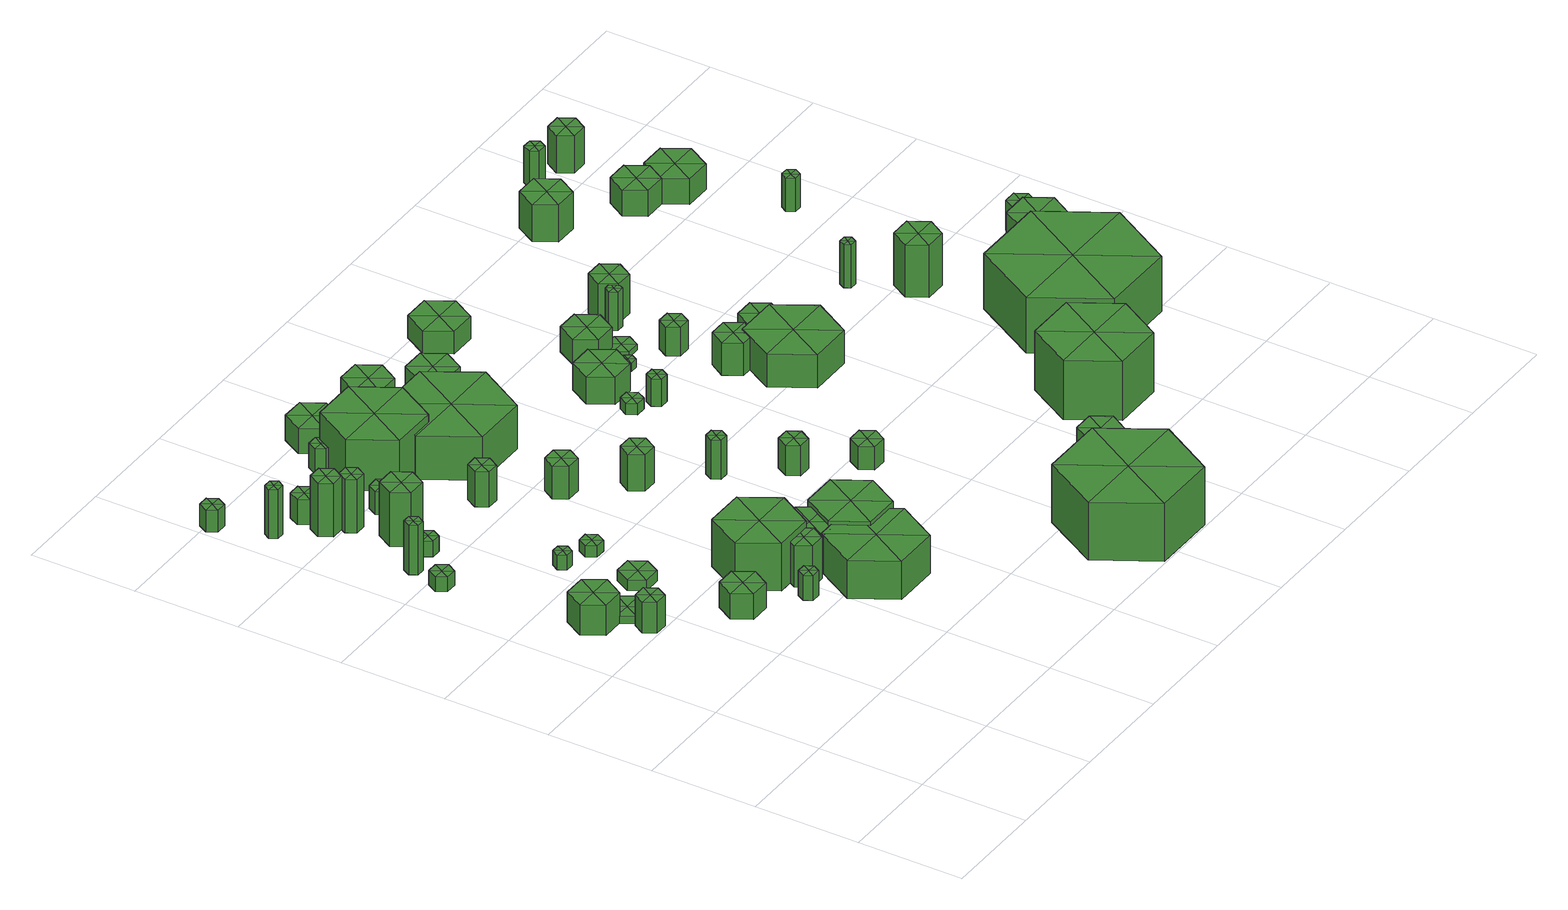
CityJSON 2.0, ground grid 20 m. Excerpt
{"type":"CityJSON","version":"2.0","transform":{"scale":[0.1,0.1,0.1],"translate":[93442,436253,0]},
"CityObjects":{
"tree1":{"type":"SolitaryVegetationObject","attributes":{"Point Count":105,"Average Intensity":0,"Average Number of Returns":2.13},"geometry":[{"type":"MultiSurface","lod":"1","boundaries":[[[0,1,2]],[[0,2,3]],[[0,3,4]],[[0,4,5]],[[0,5,6]],[[0,6,1]],[[1,7,8,2]],[[2,8,9,3]],[[3,9,10,4]],[[4,10,11,5]],[[5,11,12,6]],[[6,12,7,1]],[[13,8,7]],[[13,9,8]],[[13,10,9]],[[13,11,10]],[[13,12,11]],[[13,7,12]]]}]},
"tree2":{"type":"SolitaryVegetationObject","attributes":{"Point Count":197,"Average Intensity":0,"Average Number of Returns":2.5},"geometry":[{"type":"MultiSurface","lod":"1","boundaries":[[[14,15,16]],[[14,16,17]],[[14,17,18]],[[14,18,19]],[[14,19,20]],[[14,20,15]],[[15,21,22,16]],[[16,22,23,17]],[[17,23,24,18]],[[18,24,25,19]],[[19,25,26,20]],[[20,26,21,15]],[[27,22,21]],[[27,23,22]],[[27,24,23]],[[27,25,24]],[[27,26,25]],[[27,21,26]]]}]},
"tree3":{"type":"SolitaryVegetationObject","attributes":{"Point Count":190,"Average Intensity":0,"Average Number of Returns":2.94},"geometry":[{"type":"MultiSurface","lod":"1","boundaries":[[[28,29,30]],[[28,30,31]],[[28,31,32]],[[28,32,33]],[[28,33,34]],[[28,34,29]],[[29,35,36,30]],[[30,36,37,31]],[[31,37,38,32]],[[32,38,39,33]],[[33,39,40,34]],[[34,40,35,29]],[[41,36,35]],[[41,37,36]],[[41,38,37]],[[41,39,38]],[[41,40,39]],[[41,35,40]]]}]},
"tree4":{"type":"SolitaryVegetationObject","attributes":{"Point Count":230,"Average Intensity":0,"Average Number of Returns":3.38},"geometry":[{"type":"MultiSurface","lod":"1","boundaries":[[[42,43,44]],[[42,44,45]],[[42,45,46]],[[42,46,47]],[[42,47,48]],[[42,48,43]],[[43,49,50,44]],[[44,50,51,45]],[[45,51,52,46]],[[46,52,53,47]],[[47,53,54,48]],[[48,54,49,43]],[[55,50,49]],[[55,51,50]],[[55,52,51]],[[55,53,52]],[[55,54,53]],[[55,49,54]]]}]},
"tree5":{"type":"SolitaryVegetationObject","attributes":{"Point Count":55,"Average Intensity":0,"Average Number of Returns":1.91},"geometry":[{"type":"MultiSurface","lod":"1","boundaries":[[[56,57,58]],[[56,58,59]],[[56,59,60]],[[56,60,61]],[[56,61,62]],[[56,62,57]],[[57,63,64,58]],[[58,64,65,59]],[[59,65,66,60]],[[60,66,67,61]],[[61,67,68,62]],[[62,68,63,57]],[[69,64,63]],[[69,65,64]],[[69,66,65]],[[69,67,66]],[[69,68,67]],[[69,63,68]]]}]},
"tree6":{"type":"SolitaryVegetationObject","attributes":{"Point Count":196,"Average Intensity":0,"Average Number of Returns":2.08},"geometry":[{"type":"MultiSurface","lod":"1","boundaries":[[[70,71,72]],[[70,72,73]],[[70,73,74]],[[70,74,75]],[[70,75,76]],[[70,76,71]],[[71,77,78,72]],[[72,78,79,73]],[[73,79,80,74]],[[74,80,81,75]],[[75,81,82,76]],[[76,82,77,71]],[[83,78,77]],[[83,79,78]],[[83,80,79]],[[83,81,80]],[[83,82,81]],[[83,77,82]]]}]},
"tree7":{"type":"SolitaryVegetationObject","attributes":{"Point Count":352,"Average Intensity":0,"Average Number of Returns":3.91},"geometry":[{"type":"MultiSurface","lod":"1","boundaries":[[[84,85,86]],[[84,86,87]],[[84,87,88]],[[84,88,89]],[[84,89,90]],[[84,90,85]],[[85,91,92,86]],[[86,92,93,87]],[[87,93,94,88]],[[88,94,95,89]],[[89,95,96,90]],[[90,96,91,85]],[[97,92,91]],[[97,93,92]],[[97,94,93]],[[97,95,94]],[[97,96,95]],[[97,91,96]]]}]},
"tree8":{"type":"SolitaryVegetationObject","attributes":{"Point Count":52,"Average Intensity":0,"Average Number of Returns":1.88},"geometry":[{"type":"MultiSurface","lod":"1","boundaries":[[[98,99,100]],[[98,100,101]],[[98,101,102]],[[98,102,103]],[[98,103,104]],[[98,104,99]],[[99,105,106,100]],[[100,106,107,101]],[[101,107,108,102]],[[102,108,109,103]],[[103,109,110,104]],[[104,110,105,99]],[[111,106,105]],[[111,107,106]],[[111,108,107]],[[111,109,108]],[[111,110,109]],[[111,105,110]]]}]},
"tree9":{"type":"SolitaryVegetationObject","attributes":{"Point Count":339,"Average Intensity":0,"Average Number of Returns":3.78},"geometry":[{"type":"MultiSurface","lod":"1","boundaries":[[[112,113,114]],[[112,114,115]],[[112,115,116]],[[112,116,117]],[[112,117,118]],[[112,118,113]],[[113,119,120,114]],[[114,120,121,115]],[[115,121,122,116]],[[116,122,123,117]],[[117,123,124,118]],[[118,124,119,113]],[[125,120,119]],[[125,121,120]],[[125,122,121]],[[125,123,122]],[[125,124,123]],[[125,119,124]]]}]},
"tree10":{"type":"SolitaryVegetationObject","attributes":{"Point Count":265,"Average Intensity":0,"Average Number of Returns":3.27},"geometry":[{"type":"MultiSurface","lod":"1","boundaries":[[[126,127,128]],[[126,128,129]],[[126,129,130]],[[126,130,131]],[[126,131,132]],[[126,132,127]],[[127,133,134,128]],[[128,134,135,129]],[[129,135,136,130]],[[130,136,137,131]],[[131,137,138,132]],[[132,138,133,127]],[[139,134,133]],[[139,135,134]],[[139,136,135]],[[139,137,136]],[[139,138,137]],[[139,133,138]]]}]},
"tree11":{"type":"SolitaryVegetationObject","attributes":{"Point Count":67,"Average Intensity":0,"Average Number of Returns":2.39},"geometry":[{"type":"MultiSurface","lod":"1","boundaries":[[[140,141,142]],[[140,142,143]],[[140,143,144]],[[140,144,145]],[[140,145,146]],[[140,146,141]],[[141,147,148,142]],[[142,148,149,143]],[[143,149,150,144]],[[144,150,151,145]],[[145,151,152,146]],[[146,152,147,141]],[[153,148,147]],[[153,149,148]],[[153,150,149]],[[153,151,150]],[[153,152,151]],[[153,147,152]]]}]},
"tree12":{"type":"SolitaryVegetationObject","attributes":{"Point Count":159,"Average Intensity":0,"Average Number of Returns":2.1},"geometry":[{"type":"MultiSurface","lod":"1","boundaries":[[[154,155,156]],[[154,156,157]],[[154,157,158]],[[154,158,159]],[[154,159,160]],[[154,160,155]],[[155,161,162,156]],[[156,162,163,157]],[[157,163,164,158]],[[158,164,165,159]],[[159,165,166,160]],[[160,166,161,155]],[[167,162,161]],[[167,163,162]],[[167,164,163]],[[167,165,164]],[[167,166,165]],[[167,161,166]]]}]},
"tree13":{"type":"SolitaryVegetationObject","attributes":{"Point Count":215,"Average Intensity":0,"Average Number of Returns":2.19},"geometry":[{"type":"MultiSurface","lod":"1","boundaries":[[[168,169,170]],[[168,170,171]],[[168,171,172]],[[168,172,173]],[[168,173,174]],[[168,174,169]],[[169,175,176,170]],[[170,176,177,171]],[[171,177,178,172]],[[172,178,179,173]],[[173,179,180,174]],[[174,180,175,169]],[[181,176,175]],[[181,177,176]],[[181,178,177]],[[181,179,178]],[[181,180,179]],[[181,175,180]]]}]},
"tree14":{"type":"SolitaryVegetationObject","attributes":{"Point Count":112,"Average Intensity":0,"Average Number of Returns":2.01},"geometry":[{"type":"MultiSurface","lod":"1","boundaries":[[[182,183,184]],[[182,184,185]],[[182,185,186]],[[182,186,187]],[[182,187,188]],[[182,188,183]],[[183,189,190,184]],[[184,190,191,185]],[[185,191,192,186]],[[186,192,193,187]],[[187,193,194,188]],[[188,194,189,183]],[[195,190,189]],[[195,191,190]],[[195,192,191]],[[195,193,192]],[[195,194,193]],[[195,189,194]]]}]},
"tree15":{"type":"SolitaryVegetationObject","attributes":{"Point Count":85,"Average Intensity":0,"Average Number of Returns":1.86},"geometry":[{"type":"MultiSurface","lod":"1","boundaries":[[[196,197,198]],[[196,198,199]],[[196,199,200]],[[196,200,201]],[[196,201,202]],[[196,202,197]],[[197,203,204,198]],[[198,204,205,199]],[[199,205,206,200]],[[200,206,207,201]],[[201,207,208,202]],[[202,208,203,197]],[[209,204,203]],[[209,205,204]],[[209,206,205]],[[209,207,206]],[[209,208,207]],[[209,203,208]]]}]},
"tree16":{"type":"SolitaryVegetationObject","attributes":{"Point Count":290,"Average Intensity":0,"Average Number of Returns":3.58},"geometry":[{"type":"MultiSurface","lod":"1","boundaries":[[[210,211,212]],[[210,212,213]],[[210,213,214]],[[210,214,215]],[[210,215,216]],[[210,216,211]],[[211,217,218,212]],[[212,218,219,213]],[[213,219,220,214]],[[214,220,221,215]],[[215,221,222,216]],[[216,222,217,211]],[[223,218,217]],[[223,219,218]],[[223,220,219]],[[223,221,220]],[[223,222,221]],[[223,217,222]]]}]},
"tree17":{"type":"SolitaryVegetationObject","attributes":{"Point Count":53,"Average Intensity":0,"Average Number of Returns":2.26},"geometry":[{"type":"MultiSurface","lod":"1","boundaries":[[[224,225,226]],[[224,226,227]],[[224,227,228]],[[224,228,229]],[[224,229,230]],[[224,230,225]],[[225,231,232,226]],[[226,232,233,227]],[[227,233,234,228]],[[228,234,235,229]],[[229,235,236,230]],[[230,236,231,225]],[[237,232,231]],[[237,233,232]],[[237,234,233]],[[237,235,234]],[[237,236,235]],[[237,231,236]]]}]},
"tree18":{"type":"SolitaryVegetationObject","attributes":{"Point Count":1367,"Average Intensity":0,"Average Number of Returns":3.71},"geometry":[{"type":"MultiSurface","lod":"1","boundaries":[[[238,239,240]],[[238,240,241]],[[238,241,242]],[[238,242,243]],[[238,243,244]],[[238,244,239]],[[239,245,246,240]],[[240,246,247,241]],[[241,247,248,242]],[[242,248,249,243]],[[243,249,250,244]],[[244,250,245,239]],[[251,246,245]],[[251,247,246]],[[251,248,247]],[[251,249,248]],[[251,250,249]],[[251,245,250]]]}]},
"tree19":{"type":"SolitaryVegetationObject","attributes":{"Point Count":2853,"Average Intensity":0,"Average Number of Returns":3.9},"geometry":[{"type":"MultiSurface","lod":"1","boundaries":[[[252,253,254]],[[252,254,255]],[[252,255,256]],[[252,256,257]],[[252,257,258]],[[252,258,253]],[[253,259,260,254]],[[254,260,261,255]],[[255,261,262,256]],[[256,262,263,257]],[[257,263,264,258]],[[258,264,259,253]],[[265,260,259]],[[265,261,260]],[[265,262,261]],[[265,263,262]],[[265,264,263]],[[265,259,264]]]}]},
"tree20":{"type":"SolitaryVegetationObject","attributes":{"Point Count":231,"Average Intensity":0,"Average Number of Returns":3.3},"geometry":[{"type":"MultiSurface","lod":"1","boundaries":[[[266,267,268]],[[266,268,269]],[[266,269,270]],[[266,270,271]],[[266,271,272]],[[266,272,267]],[[267,273,274,268]],[[268,274,275,269]],[[269,275,276,270]],[[270,276,277,271]],[[271,277,278,272]],[[272,278,273,267]],[[279,274,273]],[[279,275,274]],[[279,276,275]],[[279,277,276]],[[279,278,277]],[[279,273,278]]]}]},
"tree21":{"type":"SolitaryVegetationObject","attributes":{"Point Count":1555,"Average Intensity":0,"Average Number of Returns":2.09},"geometry":[{"type":"MultiSurface","lod":"1","boundaries":[[[280,281,282]],[[280,282,283]],[[280,283,284]],[[280,284,285]],[[280,285,286]],[[280,286,281]],[[281,287,288,282]],[[282,288,289,283]],[[283,289,290,284]],[[284,290,291,285]],[[285,291,292,286]],[[286,292,287,281]],[[293,288,287]],[[293,289,288]],[[293,290,289]],[[293,291,290]],[[293,292,291]],[[293,287,292]]]}]},
"tree22":{"type":"SolitaryVegetationObject","attributes":{"Point Count":2421,"Average Intensity":0,"Average Number of Returns":3.29},"geometry":[{"type":"MultiSurface","lod":"1","boundaries":[[[294,295,296]],[[294,296,297]],[[294,297,298]],[[294,298,299]],[[294,299,300]],[[294,300,295]],[[295,301,302,296]],[[296,302,303,297]],[[297,303,304,298]],[[298,304,305,299]],[[299,305,306,300]],[[300,306,301,295]],[[307,302,301]],[[307,303,302]],[[307,304,303]],[[307,305,304]],[[307,306,305]],[[307,301,306]]]}]},
"tree23":{"type":"SolitaryVegetationObject","attributes":{"Point Count":313,"Average Intensity":0,"Average Number of Returns":3.25},"geometry":[{"type":"MultiSurface","lod":"1","boundaries":[[[308,309,310]],[[308,310,311]],[[308,311,312]],[[308,312,313]],[[308,313,314]],[[308,314,309]],[[309,315,316,310]],[[310,316,317,311]],[[311,317,318,312]],[[312,318,319,313]],[[313,319,320,314]],[[314,320,315,309]],[[321,316,315]],[[321,317,316]],[[321,318,317]],[[321,319,318]],[[321,320,319]],[[321,315,320]]]}]},
"tree24":{"type":"SolitaryVegetationObject","attributes":{"Point Count":151,"Average Intensity":0,"Average Number of Returns":2.32},"geometry":[{"type":"MultiSurface","lod":"1","boundaries":[[[322,323,324]],[[322,324,325]],[[322,325,326]],[[322,326,327]],[[322,327,328]],[[322,328,323]],[[323,329,330,324]],[[324,330,331,325]],[[325,331,332,326]],[[326,332,333,327]],[[327,333,334,328]],[[328,334,329,323]],[[335,330,329]],[[335,331,330]],[[335,332,331]],[[335,333,332]],[[335,334,333]],[[335,329,334]]]}]},
"tree25":{"type":"SolitaryVegetationObject","attributes":{"Point Count":2793,"Average Intensity":0,"Average Number of Returns":3.3},"geometry":[{"type":"MultiSurface","lod":"1","boundaries":[[[336,337,338]],[[336,338,339]],[[336,339,340]],[[336,340,341]],[[336,341,342]],[[336,342,337]],[[337,343,344,338]],[[338,344,345,339]],[[339,345,346,340]],[[340,346,347,341]],[[341,347,348,342]],[[342,348,343,337]],[[349,344,343]],[[349,345,344]],[[349,346,345]],[[349,347,346]],[[349,348,347]],[[349,343,348]]]}]},
"tree26":{"type":"SolitaryVegetationObject","attributes":{"Point Count":8784,"Average Intensity":0,"Average Number of Returns":3.84},"geometry":[{"type":"MultiSurface","lod":"1","boundaries":[[[350,351,352]],[[350,352,353]],[[350,353,354]],[[350,354,355]],[[350,355,356]],[[350,356,351]],[[351,357,358,352]],[[352,358,359,353]],[[353,359,360,354]],[[354,360,361,355]],[[355,361,362,356]],[[356,362,357,351]],[[363,358,357]],[[363,359,358]],[[363,360,359]],[[363,361,360]],[[363,362,361]],[[363,357,362]]]}]},
"tree27":{"type":"SolitaryVegetationObject","attributes":{"Point Count":317,"Average Intensity":0,"Average Number of Returns":3.47},"geometry":[{"type":"MultiSurface","lod":"1","boundaries":[[[364,365,366]],[[364,366,367]],[[364,367,368]],[[364,368,369]],[[364,369,370]],[[364,370,365]],[[365,371,372,366]],[[366,372,373,367]],[[367,373,374,368]],[[368,374,375,369]],[[369,375,376,370]],[[370,376,371,365]],[[377,372,371]],[[377,373,372]],[[377,374,373]],[[377,375,374]],[[377,376,375]],[[377,371,376]]]}]},
"tree28":{"type":"SolitaryVegetationObject","attributes":{"Point Count":299,"Average Intensity":0,"Average Number of Returns":2.58},"geometry":[{"type":"MultiSurface","lod":"1","boundaries":[[[378,379,380]],[[378,380,381]],[[378,381,382]],[[378,382,383]],[[378,383,384]],[[378,384,379]],[[379,385,386,380]],[[380,386,387,381]],[[381,387,388,382]],[[382,388,389,383]],[[383,389,390,384]],[[384,390,385,379]],[[391,386,385]],[[391,387,386]],[[391,388,387]],[[391,389,388]],[[391,390,389]],[[391,385,390]]]}]},
"tree29":{"type":"SolitaryVegetationObject","attributes":{"Point Count":189,"Average Intensity":0,"Average Number of Returns":2.45},"geometry":[{"type":"MultiSurface","lod":"1","boundaries":[[[392,393,394]],[[392,394,395]],[[392,395,396]],[[392,396,397]],[[392,397,398]],[[392,398,393]],[[393,399,400,394]],[[394,400,401,395]],[[395,401,402,396]],[[396,402,403,397]],[[397,403,404,398]],[[398,404,399,393]],[[405,400,399]],[[405,401,400]],[[405,402,401]],[[405,403,402]],[[405,404,403]],[[405,399,404]]]}]},
"tree30":{"type":"SolitaryVegetationObject","attributes":{"Point Count":222,"Average Intensity":0,"Average Number of Returns":3.32},"geometry":[{"type":"MultiSurface","lod":"1","boundaries":[[[406,407,408]],[[406,408,409]],[[406,409,410]],[[406,410,411]],[[406,411,412]],[[406,412,407]],[[407,413,414,408]],[[408,414,415,409]],[[409,415,416,410]],[[410,416,417,411]],[[411,417,418,412]],[[412,418,413,407]],[[419,414,413]],[[419,415,414]],[[419,416,415]],[[419,417,416]],[[419,418,417]],[[419,413,418]]]}]},
"tree31":{"type":"SolitaryVegetationObject","attributes":{"Point Count":6963,"Average Intensity":0,"Average Number of Returns":3.9},"geometry":[{"type":"MultiSurface","lod":"1","boundaries":[[[420,421,422]],[[420,422,423]],[[420,423,424]],[[420,424,425]],[[420,425,426]],[[420,426,421]],[[421,427,428,422]],[[422,428,429,423]],[[423,429,430,424]],[[424,430,431,425]],[[425,431,432,426]],[[426,432,427,421]],[[433,428,427]],[[433,429,428]],[[433,430,429]],[[433,431,430]],[[433,432,431]],[[433,427,432]]]}]},
"tree32":{"type":"SolitaryVegetationObject","attributes":{"Point Count":246,"Average Intensity":0,"Average Number of Returns":3.55},"geometry":[{"type":"MultiSurface","lod":"1","boundaries":[[[434,435,436]],[[434,436,437]],[[434,437,438]],[[434,438,439]],[[434,439,440]],[[434,440,435]],[[435,441,442,436]],[[436,442,443,437]],[[437,443,444,438]],[[438,444,445,439]],[[439,445,446,440]],[[440,446,441,435]],[[447,442,441]],[[447,443,442]],[[447,444,443]],[[447,445,444]],[[447,446,445]],[[447,441,446]]]}]},
"tree33":{"type":"SolitaryVegetationObject","attributes":{"Point Count":20005,"Average Intensity":0,"Average Number of Returns":3.62},"geometry":[{"type":"MultiSurface","lod":"1","boundaries":[[[448,449,450]],[[448,450,451]],[[448,451,452]],[[448,452,453]],[[448,453,454]],[[448,454,449]],[[449,455,456,450]],[[450,456,457,451]],[[451,457,458,452]],[[452,458,459,453]],[[453,459,460,454]],[[454,460,455,449]],[[461,456,455]],[[461,457,456]],[[461,458,457]],[[461,459,458]],[[461,460,459]],[[461,455,460]]]}]},
"tree34":{"type":"SolitaryVegetationObject","attributes":{"Point Count":258,"Average Intensity":0,"Average Number of Returns":3.66},"geometry":[{"type":"MultiSurface","lod":"1","boundaries":[[[462,463,464]],[[462,464,465]],[[462,465,466]],[[462,466,467]],[[462,467,468]],[[462,468,463]],[[463,469,470,464]],[[464,470,471,465]],[[465,471,472,466]],[[466,472,473,467]],[[467,473,474,468]],[[468,474,469,463]],[[475,470,469]],[[475,471,470]],[[475,472,471]],[[475,473,472]],[[475,474,473]],[[475,469,474]]]}]},
"tree35":{"type":"SolitaryVegetationObject","attributes":{"Point Count":887,"Average Intensity":0,"Average Number of Returns":3.4},"geometry":[{"type":"MultiSurface","lod":"1","boundaries":[[[476,477,478]],[[476,478,479]],[[476,479,480]],[[476,480,481]],[[476,481,482]],[[476,482,477]],[[477,483,484,478]],[[478,484,485,479]],[[479,485,486,480]],[[480,486,487,481]],[[481,487,488,482]],[[482,488,483,477]],[[489,484,483]],[[489,485,484]],[[489,486,485]],[[489,487,486]],[[489,488,487]],[[489,483,488]]]}]},
"tree36":{"type":"SolitaryVegetationObject","attributes":{"Point Count":269,"Average Intensity":0,"Average Number of Returns":2.89},"geometry":[{"type":"MultiSurface","lod":"1","boundaries":[[[490,491,492]],[[490,492,493]],[[490,493,494]],[[490,494,495]],[[490,495,496]],[[490,496,491]],[[491,497,498,492]],[[492,498,499,493]],[[493,499,500,494]],[[494,500,501,495]],[[495,501,502,496]],[[496,502,497,491]],[[503,498,497]],[[503,499,498]],[[503,500,499]],[[503,501,500]],[[503,502,501]],[[503,497,502]]]}]},
"tree37":{"type":"SolitaryVegetationObject","attributes":{"Point Count":1194,"Average Intensity":0,"Average Number of Returns":3.59},"geometry":[{"type":"MultiSurface","lod":"1","boundaries":[[[504,505,506]],[[504,506,507]],[[504,507,508]],[[504,508,509]],[[504,509,510]],[[504,510,505]],[[505,511,512,506]],[[506,512,513,507]],[[507,513,514,508]],[[508,514,515,509]],[[509,515,516,510]],[[510,516,511,505]],[[517,512,511]],[[517,513,512]],[[517,514,513]],[[517,515,514]],[[517,516,515]],[[517,511,516]]]}]},
"tree38":{"type":"SolitaryVegetationObject","attributes":{"Point Count":266,"Average Intensity":0,"Average Number of Returns":3.46},"geometry":[{"type":"MultiSurface","lod":"1","boundaries":[[[518,519,520]],[[518,520,521]],[[518,521,522]],[[518,522,523]],[[518,523,524]],[[518,524,519]],[[519,525,526,520]],[[520,526,527,521]],[[521,527,528,522]],[[522,528,529,523]],[[523,529,530,524]],[[524,530,525,519]],[[531,526,525]],[[531,527,526]],[[531,528,527]],[[531,529,528]],[[531,530,529]],[[531,525,530]]]}]},
"tree39":{"type":"SolitaryVegetationObject","attributes":{"Point Count":99,"Average Intensity":0,"Average Number of Returns":2.95},"geometry":[{"type":"MultiSurface","lod":"1","boundaries":[[[532,533,534]],[[532,534,535]],[[532,535,536]],[[532,536,537]],[[532,537,538]],[[532,538,533]],[[533,539,540,534]],[[534,540,541,535]],[[535,541,542,536]],[[536,542,543,537]],[[537,543,544,538]],[[538,544,539,533]],[[545,540,539]],[[545,541,540]],[[545,542,541]],[[545,543,542]],[[545,544,543]],[[545,539,544]]]}]},
"tree40":{"type":"SolitaryVegetationObject","attributes":{"Point Count":186,"Average Intensity":0,"Average Number of Returns":2.84},"geometry":[{"type":"MultiSurface","lod":"1","boundaries":[[[546,547,548]],[[546,548,549]],[[546,549,550]],[[546,550,551]],[[546,551,552]],[[546,552,547]],[[547,553,554,548]],[[548,554,555,549]],[[549,555,556,550]],[[550,556,557,551]],[[551,557,558,552]],[[552,558,553,547]],[[559,554,553]],[[559,555,554]],[[559,556,555]],[[559,557,556]],[[559,558,557]],[[559,553,558]]]}]},
"tree41":{"type":"SolitaryVegetationObject","attributes":{"Point Count":1870,"Average Intensity":0,"Average Number of Returns":3.84},"geometry":[{"type":"MultiSurface","lod":"1","boundaries":[[[560,561,562]],[[560,562,563]],[[560,563,564]],[[560,564,565]],[[560,565,566]],[[560,566,561]],[[561,567,568,562]],[[562,568,569,563]],[[563,569,570,564]],[[564,570,571,565]],[[565,571,572,566]],[[566,572,567,561]],[[573,568,567]],[[573,569,568]],[[573,570,569]],[[573,571,570]],[[573,572,571]],[[573,567,572]]]}]},
"tree42":{"type":"SolitaryVegetationObject","attributes":{"Point Count":89,"Average Intensity":0,"Average Number of Returns":2.66},"geometry":[{"type":"MultiSurface","lod":"1","boundaries":[[[574,575,576]],[[574,576,577]],[[574,577,578]],[[574,578,579]],[[574,579,580]],[[574,580,575]],[[575,581,582,576]],[[576,582,583,577]],[[577,583,584,578]],[[578,584,585,579]],[[579,585,586,580]],[[580,586,581,575]],[[587,582,581]],[[587,583,582]],[[587,584,583]],[[587,585,584]],[[587,586,585]],[[587,581,586]]]}]},
"tree43":{"type":"SolitaryVegetationObject","attributes":{"Point Count":1579,"Average Intensity":0,"Average Number of Returns":3.13},"geometry":[{"type":"MultiSurface","lod":"1","boundaries":[[[588,589,590]],[[588,590,591]],[[588,591,592]],[[588,592,593]],[[588,593,594]],[[588,594,589]],[[589,595,596,590]],[[590,596,597,591]],[[591,597,598,592]],[[592,598,599,593]],[[593,599,600,594]],[[594,600,595,589]],[[601,596,595]],[[601,597,596]],[[601,598,597]],[[601,599,598]],[[601,600,599]],[[601,595,600]]]}]},
"tree44":{"type":"SolitaryVegetationObject","attributes":{"Point Count":151,"Average Intensity":0,"Average Number of Returns":2.94},"geometry":[{"type":"MultiSurface","lod":"1","boundaries":[[[602,603,604]],[[602,604,605]],[[602,605,606]],[[602,606,607]],[[602,607,608]],[[602,608,603]],[[603,609,610,604]],[[604,610,611,605]],[[605,611,612,606]],[[606,612,613,607]],[[607,613,614,608]],[[608,614,609,603]],[[615,610,609]],[[615,611,610]],[[615,612,611]],[[615,613,612]],[[615,614,613]],[[615,609,614]]]}]},
"tree45":{"type":"SolitaryVegetationObject","attributes":{"Point Count":55,"Average Intensity":0,"Average Number of Returns":2.43},"geometry":[{"type":"MultiSurface","lod":"1","boundaries":[[[616,617,618]],[[616,618,619]],[[616,619,620]],[[616,620,621]],[[616,621,622]],[[616,622,617]],[[617,623,624,618]],[[618,624,625,619]],[[619,625,626,620]],[[620,626,627,621]],[[621,627,628,622]],[[622,628,623,617]],[[629,624,623]],[[629,625,624]],[[629,626,625]],[[629,627,626]],[[629,628,627]],[[629,623,628]]]}]},
"tree46":{"type":"SolitaryVegetationObject","attributes":{"Point Count":1138,"Average Intensity":0,"Average Number of Returns":4.43},"geometry":[{"type":"MultiSurface","lod":"1","boundaries":[[[630,631,632]],[[630,632,633]],[[630,633,634]],[[630,634,635]],[[630,635,636]],[[630,636,631]],[[631,637,638,632]],[[632,638,639,633]],[[633,639,640,634]],[[634,640,641,635]],[[635,641,642,636]],[[636,642,637,631]],[[643,638,637]],[[643,639,638]],[[643,640,639]],[[643,641,640]],[[643,642,641]],[[643,637,642]]]}]},
"tree47":{"type":"SolitaryVegetationObject","attributes":{"Point Count":107,"Average Intensity":0,"Average Number of Returns":2.48},"geometry":[{"type":"MultiSurface","lod":"1","boundaries":[[[644,645,646]],[[644,646,647]],[[644,647,648]],[[644,648,649]],[[644,649,650]],[[644,650,645]],[[645,651,652,646]],[[646,652,653,647]],[[647,653,654,648]],[[648,654,655,649]],[[649,655,656,650]],[[650,656,651,645]],[[657,652,651]],[[657,653,652]],[[657,654,653]],[[657,655,654]],[[657,656,655]],[[657,651,656]]]}]},
"tree48":{"type":"SolitaryVegetationObject","attributes":{"Point Count":4135,"Average Intensity":0,"Average Number of Returns":4.48},"geometry":[{"type":"MultiSurface","lod":"1","boundaries":[[[658,659,660]],[[658,660,661]],[[658,661,662]],[[658,662,663]],[[658,663,664]],[[658,664,659]],[[659,665,666,660]],[[660,666,667,661]],[[661,667,668,662]],[[662,668,669,663]],[[663,669,670,664]],[[664,670,665,659]],[[671,666,665]],[[671,667,666]],[[671,668,667]],[[671,669,668]],[[671,670,669]],[[671,665,670]]]}]},
"tree49":{"type":"SolitaryVegetationObject","attributes":{"Point Count":56,"Average Intensity":0,"Average Number of Returns":1.55},"geometry":[{"type":"MultiSurface","lod":"1","boundaries":[[[672,673,674]],[[672,674,675]],[[672,675,676]],[[672,676,677]],[[672,677,678]],[[672,678,673]],[[673,679,680,674]],[[674,680,681,675]],[[675,681,682,676]],[[676,682,683,677]],[[677,683,684,678]],[[678,684,679,673]],[[685,680,679]],[[685,681,680]],[[685,682,681]],[[685,683,682]],[[685,684,683]],[[685,679,684]]]}]},
"tree50":{"type":"SolitaryVegetationObject","attributes":{"Point Count":109,"Average Intensity":0,"Average Number of Returns":2.81},"geometry":[{"type":"MultiSurface","lod":"1","boundaries":[[[686,687,688]],[[686,688,689]],[[686,689,690]],[[686,690,691]],[[686,691,692]],[[686,692,687]],[[687,693,694,688]],[[688,694,695,689]],[[689,695,696,690]],[[690,696,697,691]],[[691,697,698,692]],[[692,698,693,687]],[[699,694,693]],[[699,695,694]],[[699,696,695]],[[699,697,696]],[[699,698,697]],[[699,693,698]]]}]},
"tree51":{"type":"SolitaryVegetationObject","attributes":{"Point Count":21122,"Average Intensity":0,"Average Number of Returns":3.64},"geometry":[{"type":"MultiSurface","lod":"1","boundaries":[[[700,701,702]],[[700,702,703]],[[700,703,704]],[[700,704,705]],[[700,705,706]],[[700,706,701]],[[701,707,708,702]],[[702,708,709,703]],[[703,709,710,704]],[[704,710,711,705]],[[705,711,712,706]],[[706,712,707,701]],[[713,708,707]],[[713,709,708]],[[713,710,709]],[[713,711,710]],[[713,712,711]],[[713,707,712]]]}]},
"tree52":{"type":"SolitaryVegetationObject","attributes":{"Point Count":231,"Average Intensity":0,"Average Number of Returns":1.66},"geometry":[{"type":"MultiSurface","lod":"1","boundaries":[[[714,715,716]],[[714,716,717]],[[714,717,718]],[[714,718,719]],[[714,719,720]],[[714,720,715]],[[715,721,722,716]],[[716,722,723,717]],[[717,723,724,718]],[[718,724,725,719]],[[719,725,726,720]],[[720,726,721,715]],[[727,722,721]],[[727,723,722]],[[727,724,723]],[[727,725,724]],[[727,726,725]],[[727,721,726]]]}]},
"tree53":{"type":"SolitaryVegetationObject","attributes":{"Point Count":80,"Average Intensity":0,"Average Number of Returns":1.66},"geometry":[{"type":"MultiSurface","lod":"1","boundaries":[[[728,729,730]],[[728,730,731]],[[728,731,732]],[[728,732,733]],[[728,733,734]],[[728,734,729]],[[729,735,736,730]],[[730,736,737,731]],[[731,737,738,732]],[[732,738,739,733]],[[733,739,740,734]],[[734,740,735,729]],[[741,736,735]],[[741,737,736]],[[741,738,737]],[[741,739,738]],[[741,740,739]],[[741,735,740]]]}]},
"tree54":{"type":"SolitaryVegetationObject","attributes":{"Point Count":20225,"Average Intensity":0,"Average Number of Returns":3.73},"geometry":[{"type":"MultiSurface","lod":"1","boundaries":[[[742,743,744]],[[742,744,745]],[[742,745,746]],[[742,746,747]],[[742,747,748]],[[742,748,743]],[[743,749,750,744]],[[744,750,751,745]],[[745,751,752,746]],[[746,752,753,747]],[[747,753,754,748]],[[748,754,749,743]],[[755,750,749]],[[755,751,750]],[[755,752,751]],[[755,753,752]],[[755,754,753]],[[755,749,754]]]}]},
"tree55":{"type":"SolitaryVegetationObject","attributes":{"Point Count":358,"Average Intensity":0,"Average Number of Returns":1.51},"geometry":[{"type":"MultiSurface","lod":"1","boundaries":[[[756,757,758]],[[756,758,759]],[[756,759,760]],[[756,760,761]],[[756,761,762]],[[756,762,757]],[[757,763,764,758]],[[758,764,765,759]],[[759,765,766,760]],[[760,766,767,761]],[[761,767,768,762]],[[762,768,763,757]],[[769,764,763]],[[769,765,764]],[[769,766,765]],[[769,767,766]],[[769,768,767]],[[769,763,768]]]}]},
"tree56":{"type":"SolitaryVegetationObject","attributes":{"Point Count":209,"Average Intensity":0,"Average Number of Returns":2.33},"geometry":[{"type":"MultiSurface","lod":"1","boundaries":[[[770,771,772]],[[770,772,773]],[[770,773,774]],[[770,774,775]],[[770,775,776]],[[770,776,771]],[[771,777,778,772]],[[772,778,779,773]],[[773,779,780,774]],[[774,780,781,775]],[[775,781,782,776]],[[776,782,777,771]],[[783,778,777]],[[783,779,778]],[[783,780,779]],[[783,781,780]],[[783,782,781]],[[783,777,782]]]}]},
"tree57":{"type":"SolitaryVegetationObject","attributes":{"Point Count":1902,"Average Intensity":0,"Average Number of Returns":4.14},"geometry":[{"type":"MultiSurface","lod":"1","boundaries":[[[784,785,786]],[[784,786,787]],[[784,787,788]],[[784,788,789]],[[784,789,790]],[[784,790,785]],[[785,791,792,786]],[[786,792,793,787]],[[787,793,794,788]],[[788,794,795,789]],[[789,795,796,790]],[[790,796,791,785]],[[797,792,791]],[[797,793,792]],[[797,794,793]],[[797,795,794]],[[797,796,795]],[[797,791,796]]]}]},
"tree58":{"type":"SolitaryVegetationObject","attributes":{"Point Count":163,"Average Intensity":0,"Average Number of Returns":2.6},"geometry":[{"type":"MultiSurface","lod":"1","boundaries":[[[798,799,800]],[[798,800,801]],[[798,801,802]],[[798,802,803]],[[798,803,804]],[[798,804,799]],[[799,805,806,800]],[[800,806,807,801]],[[801,807,808,802]],[[802,808,809,803]],[[803,809,810,804]],[[804,810,805,799]],[[811,806,805]],[[811,807,806]],[[811,808,807]],[[811,809,808]],[[811,810,809]],[[811,805,810]]]}]},
"tree59":{"type":"SolitaryVegetationObject","attributes":{"Point Count":2481,"Average Intensity":0,"Average Number of Returns":4.04},"geometry":[{"type":"MultiSurface","lod":"1","boundaries":[[[812,813,814]],[[812,814,815]],[[812,815,816]],[[812,816,817]],[[812,817,818]],[[812,818,813]],[[813,819,820,814]],[[814,820,821,815]],[[815,821,822,816]],[[816,822,823,817]],[[817,823,824,818]],[[818,824,819,813]],[[825,820,819]],[[825,821,820]],[[825,822,821]],[[825,823,822]],[[825,824,823]],[[825,819,824]]]}]},
"tree60":{"type":"SolitaryVegetationObject","attributes":{"Point Count":59,"Average Intensity":0,"Average Number of Returns":1.56},"geometry":[{"type":"MultiSurface","lod":"1","boundaries":[[[826,827,828]],[[826,828,829]],[[826,829,830]],[[826,830,831]],[[826,831,832]],[[826,832,827]],[[827,833,834,828]],[[828,834,835,829]],[[829,835,836,830]],[[830,836,837,831]],[[831,837,838,832]],[[832,838,833,827]],[[839,834,833]],[[839,835,834]],[[839,836,835]],[[839,837,836]],[[839,838,837]],[[839,833,838]]]}]},
"tree61":{"type":"SolitaryVegetationObject","attributes":{"Point Count":900,"Average Intensity":0,"Average Number of Returns":2.79},"geometry":[{"type":"MultiSurface","lod":"1","boundaries":[[[840,841,842]],[[840,842,843]],[[840,843,844]],[[840,844,845]],[[840,845,846]],[[840,846,841]],[[841,847,848,842]],[[842,848,849,843]],[[843,849,850,844]],[[844,850,851,845]],[[845,851,852,846]],[[846,852,847,841]],[[853,848,847]],[[853,849,848]],[[853,850,849]],[[853,851,850]],[[853,852,851]],[[853,847,852]]]}]},
"tree62":{"type":"SolitaryVegetationObject","attributes":{"Point Count":84,"Average Intensity":0,"Average Number of Returns":1.85},"geometry":[{"type":"MultiSurface","lod":"1","boundaries":[[[854,855,856]],[[854,856,857]],[[854,857,858]],[[854,858,859]],[[854,859,860]],[[854,860,855]],[[855,861,862,856]],[[856,862,863,857]],[[857,863,864,858]],[[858,864,865,859]],[[859,865,866,860]],[[860,866,861,855]],[[867,862,861]],[[867,863,862]],[[867,864,863]],[[867,865,864]],[[867,866,865]],[[867,861,866]]]}]},
"tree63":{"type":"SolitaryVegetationObject","attributes":{"Point Count":511,"Average Intensity":0,"Average Number of Returns":4.18},"geometry":[{"type":"MultiSurface","lod":"1","boundaries":[[[868,869,870]],[[868,870,871]],[[868,871,872]],[[868,872,873]],[[868,873,874]],[[868,874,869]],[[869,875,876,870]],[[870,876,877,871]],[[871,877,878,872]],[[872,878,879,873]],[[873,879,880,874]],[[874,880,875,869]],[[881,876,875]],[[881,877,876]],[[881,878,877]],[[881,879,878]],[[881,880,879]],[[881,875,880]]]}]}
},
"vertices":[
[119,710,0],[76,710,0],[98,747,0],[141,747,0],[163,710,0],[141,672,0],[98,672,0],[76,710,60],[98,747,60],[141,747,60],[163,710,60],[141,672,60],[98,672,60],[119,710,60],
[160,625,0],[135,625,0],[148,647,0],[173,647,0],[185,625,0],[173,604,0],[148,604,0],[135,625,61],[148,647,61],[173,647,61],[185,625,61],[173,604,61],[148,604,61],[160,625,61],
[170,676,0],[136,676,0],[153,706,0],[187,706,0],[205,676,0],[187,646,0],[153,646,0],[136,676,15],[153,706,15],[187,706,15],[205,676,15],[187,646,15],[153,646,15],[170,676,15],
[80,979,0],[59,979,0],[70,998,0],[91,998,0],[102,979,0],[91,961,0],[70,961,0],[59,979,29],[70,998,29],[91,998,29],[102,979,29],[91,961,29],[70,961,29],[80,979,29],
[93,1042,0],[78,1042,0],[86,1056,0],[101,1056,0],[109,1042,0],[101,1028,0],[86,1028,0],[78,1042,98],[86,1056,98],[101,1056,98],[109,1042,98],[101,1028,98],[86,1028,98],[93,1042,98],
[285,523,0],[246,523,0],[266,557,0],[304,557,0],[324,523,0],[304,490,0],[266,490,0],[246,523,50],[266,557,50],[304,557,50],[324,523,50],[304,490,50],[266,490,50],[285,523,50],
[30,1392,0],[9,1392,0],[19,1410,0],[40,1410,0],[50,1392,0],[40,1374,0],[19,1374,0],[9,1392,43],[19,1410,43],[40,1410,43],[50,1392,43],[40,1374,43],[19,1374,43],[30,1392,43],
[62,1293,0],[47,1293,0],[55,1306,0],[70,1306,0],[78,1293,0],[70,1280,0],[55,1280,0],[47,1293,97],[55,1306,97],[70,1306,97],[78,1293,97],[70,1280,97],[55,1280,97],[62,1293,97],
[153,1051,0],[134,1051,0],[144,1067,0],[162,1067,0],[171,1051,0],[162,1035,0],[144,1035,0],[134,1051,31],[144,1067,31],[162,1067,31],[171,1051,31],[162,1035,31],[144,1035,31],[153,1051,31],
[261,712,0],[228,712,0],[244,741,0],[277,741,0],[293,712,0],[277,684,0],[244,684,0],[228,712,21],[244,741,21],[277,741,21],[293,712,21],[277,684,21],[244,684,21],[261,712,21],
[235,841,0],[219,841,0],[227,855,0],[243,855,0],[251,841,0],[243,827,0],[227,827,0],[219,841,29],[227,855,29],[243,855,29],[251,841,29],[243,827,29],[227,827,29],[235,841,29],
[120,1228,0],[94,1228,0],[107,1250,0],[133,1250,0],[146,1228,0],[133,1205,0],[107,1205,0],[94,1228,106],[107,1250,106],[133,1250,106],[146,1228,106],[133,1205,106],[107,1205,106],[120,1228,106],
[168,1112,0],[132,1112,0],[150,1143,0],[186,1143,0],[204,1112,0],[186,1081,0],[150,1081,0],[132,1112,107],[150,1143,107],[186,1143,107],[204,1112,107],[186,1081,107],[150,1081,107],[168,1112,107],
[147,1196,0],[127,1196,0],[137,1214,0],[158,1214,0],[168,1196,0],[158,1178,0],[137,1178,0],[127,1196,106],[137,1214,106],[158,1214,106],[168,1196,106],[158,1178,106],[137,1178,106],[147,1196,106],
[373,450,0],[356,450,0],[364,465,0],[382,465,0],[390,450,0],[382,436,0],[364,436,0],[356,450,49],[364,465,49],[382,465,49],[390,450,49],[382,436,49],[364,436,49],[373,450,49],
[128,1275,0],[106,1275,0],[117,1295,0],[140,1295,0],[151,1275,0],[140,1255,0],[117,1255,0],[106,1275,50],[117,1295,50],[140,1295,50],[151,1275,50],[140,1255,50],[117,1255,50],[128,1275,50],
[295,822,0],[275,822,0],[285,840,0],[305,840,0],[315,822,0],[305,805,0],[285,805,0],[275,822,22],[285,840,22],[305,840,22],[315,822,22],[305,805,22],[285,805,22],[295,822,22],
[411,483,0],[381,483,0],[396,509,0],[427,509,0],[442,483,0],[427,457,0],[396,457,0],[381,483,82],[396,509,82],[427,509,82],[442,483,82],[427,457,82],[396,457,82],[411,483,82],
[399,562,0],[322,562,0],[361,630,0],[438,630,0],[477,562,0],[438,495,0],[361,495,0],[322,562,94],[361,630,94],[438,630,94],[477,562,94],[438,495,94],[361,495,94],[399,562,94],
[219,1181,0],[199,1181,0],[209,1199,0],[230,1199,0],[241,1181,0],[230,1163,0],[209,1163,0],[199,1181,46],[209,1199,46],[230,1199,46],[241,1181,46],[230,1163,46],[209,1163,46],[219,1181,46],
[488,391,0],[398,391,0],[443,469,0],[532,469,0],[577,391,0],[532,313,0],[443,313,0],[398,391,76],[443,469,76],[532,469,76],[577,391,76],[532,313,76],[443,313,76],[488,391,76],
[464,505,0],[416,505,0],[440,547,0],[488,547,0],[513,505,0],[488,463,0],[440,463,0],[416,505,75],[440,547,75],[488,547,75],[513,505,75],[488,463,75],[440,463,75],[464,505,75],
[327,1054,0],[304,1054,0],[316,1075,0],[339,1075,0],[351,1054,0],[339,1033,0],[316,1033,0],[304,1054,70],[316,1075,70],[339,1075,70],[351,1054,70],[339,1033,70],[316,1033,70],[327,1054,70],
[268,1329,0],[248,1329,0],[258,1346,0],[278,1346,0],[288,1329,0],[278,1312,0],[258,1312,0],[248,1329,49],[258,1346,49],[278,1346,49],[288,1329,49],[278,1312,49],[258,1312,49],[268,1329,49],
[541,473,0],[471,473,0],[506,534,0],[576,534,0],[611,473,0],[576,412,0],[506,412,0],[471,473,83],[506,534,83],[576,534,83],[611,473,83],[576,412,83],[506,412,83],[541,473,83],
[322,1259,0],[233,1259,0],[277,1337,0],[367,1337,0],[411,1259,0],[367,1182,0],[277,1182,0],[233,1259,102],[277,1337,102],[367,1337,102],[411,1259,102],[367,1182,102],[277,1182,102],[322,1259,102],
[419,957,0],[391,957,0],[405,981,0],[433,981,0],[447,957,0],[433,933,0],[405,933,0],[391,957,65],[405,981,65],[433,981,65],[447,957,65],[433,933,65],[405,933,65],[419,957,65],
[594,480,0],[564,480,0],[579,506,0],[609,506,0],[624,480,0],[609,454,0],[579,454,0],[564,480,57],[579,506,57],[609,506,57],[624,480,57],[609,454,57],[579,454,57],[594,480,57],
[328,1383,0],[284,1383,0],[306,1421,0],[350,1421,0],[372,1383,0],[350,1345,0],[306,1345,0],[284,1383,50],[306,1421,50],[350,1421,50],[372,1383,50],[350,1345,50],[306,1345,50],[328,1383,50],
[505,864,0],[476,864,0],[491,888,0],[519,888,0],[533,864,0],[519,839,0],[491,839,0],[476,864,72],[491,888,72],[519,888,72],[533,864,72],[519,839,72],[491,839,72],[505,864,72],
[431,1178,0],[321,1178,0],[376,1272,0],[485,1272,0],[540,1178,0],[485,1083,0],[376,1083,0],[321,1178,87],[376,1272,87],[485,1272,87],[540,1178,87],[485,1083,87],[376,1083,87],[431,1178,87],
[594,766,0],[577,766,0],[586,781,0],[603,781,0],[612,766,0],[603,751,0],[586,751,0],[577,766,77],[586,781,77],[603,781,77],[612,766,77],[603,751,77],[586,751,77],[594,766,77],
[828,113,0],[702,113,0],[765,222,0],[891,222,0],[954,113,0],[891,4,0],[765,4,0],[702,113,115],[765,222,115],[891,222,115],[954,113,115],[891,4,115],[765,4,115],[828,113,115],
[676,666,0],[651,666,0],[663,688,0],[688,688,0],[700,666,0],[688,645,0],[663,645,0],[651,666,60],[663,688,60],[688,688,60],[700,666,60],[688,645,60],[663,645,60],[676,666,60],
[479,1368,0],[434,1368,0],[456,1407,0],[501,1407,0],[523,1368,0],[501,1330,0],[456,1330,0],[434,1368,43],[456,1407,43],[501,1407,43],[523,1368,43],[501,1330,43],[456,1330,43],[479,1368,43],
[756,574,0],[729,574,0],[742,598,0],[770,598,0],[784,574,0],[770,550,0],[742,550,0],[729,574,46],[742,598,46],[770,598,46],[784,574,46],[770,550,46],[742,550,46],[756,574,46],
[554,1289,0],[509,1289,0],[531,1328,0],[577,1328,0],[599,1289,0],[577,1250,0],[531,1250,0],[509,1289,50],[531,1328,50],[577,1328,50],[599,1289,50],[577,1250,50],[531,1250,50],[554,1289,50],
[684,984,0],[664,984,0],[674,1001,0],[694,1001,0],[703,984,0],[694,967,0],[674,967,0],[664,984,22],[674,1001,22],[694,1001,22],[703,984,22],[694,967,22],[674,967,22],[684,984,22],
[724,961,0],[707,961,0],[715,976,0],[732,976,0],[741,961,0],[732,946,0],[715,946,0],[707,961,54],[715,976,54],[732,976,54],[741,961,54],[732,946,54],[715,946,54],[724,961,54],
[704,1055,0],[656,1055,0],[680,1096,0],[727,1096,0],[751,1055,0],[727,1014,0],[680,1014,0],[656,1055,54],[680,1096,54],[727,1096,54],[751,1055,54],[727,1014,54],[680,1014,54],[704,1055,54],
[987,265,0],[948,265,0],[968,299,0],[1007,299,0],[1027,265,0],[1007,230,0],[968,230,0],[948,265,44],[968,299,44],[1007,299,44],[1027,265,44],[1007,230,44],[968,230,44],[987,265,44],
[784,1054,0],[770,1054,0],[777,1066,0],[791,1066,0],[798,1054,0],[791,1042,0],[777,1042,0],[770,1054,16],[777,1066,16],[791,1066,16],[798,1054,16],[791,1042,16],[777,1042,16],[784,1054,16],
[692,1362,0],[641,1362,0],[666,1407,0],[718,1407,0],[744,1362,0],[718,1317,0],[666,1317,0],[641,1362,45],[666,1407,45],[718,1407,45],[744,1362,45],[718,1317,45],[666,1317,45],[692,1362,45],
[786,1135,0],[743,1135,0],[764,1172,0],[807,1172,0],[828,1135,0],[807,1098,0],[764,1098,0],[743,1135,50],[764,1172,50],[807,1172,50],[828,1135,50],[807,1098,50],[764,1098,50],[786,1135,50],
[822,1090,0],[796,1090,0],[809,1112,0],[835,1112,0],[848,1090,0],[835,1067,0],[809,1067,0],[796,1090,11],[809,1112,11],[835,1112,11],[848,1090,11],[835,1067,11],[809,1067,11],[822,1090,11],
[881,910,0],[845,910,0],[863,940,0],[898,940,0],[916,910,0],[898,879,0],[863,879,0],[845,910,64],[863,940,64],[898,940,64],[916,910,64],[898,879,64],[863,879,64],[881,910,64],
[869,1018,0],[845,1018,0],[857,1038,0],[881,1038,0],[893,1018,0],[881,997,0],[857,997,0],[845,1018,57],[857,1038,57],[881,1038,57],[893,1018,57],[881,997,57],[857,997,57],[869,1018,57],
[938,829,0],[854,829,0],[896,902,0],[980,902,0],[1022,829,0],[980,756,0],[896,756,0],[854,829,66],[896,902,66],[980,902,66],[1022,829,66],[980,756,66],[896,756,66],[938,829,66],
[874,1137,0],[859,1137,0],[867,1149,0],[881,1149,0],[888,1137,0],[881,1124,0],[867,1124,0],[859,1137,76],[867,1149,76],[881,1149,76],[888,1137,76],[881,1124,76],[867,1124,76],[874,1137,76],
[958,906,0],[921,906,0],[939,937,0],[976,937,0],[994,906,0],[976,874,0],[939,874,0],[921,906,59],[939,937,59],[976,937,59],[994,906,59],[976,874,59],[939,874,59],[958,906,59],
[1128,364,0],[1030,364,0],[1079,449,0],[1177,449,0],[1226,364,0],[1177,279,0],[1079,279,0],[1030,364,118],[1079,449,118],[1177,449,118],[1226,364,118],[1177,279,118],[1079,279,118],[1128,364,118],
[902,1163,0],[868,1163,0],[885,1193,0],[919,1193,0],[936,1163,0],[919,1134,0],[885,1134,0],[868,1163,78],[885,1193,78],[919,1193,78],[936,1163,78],[919,1134,78],[885,1134,78],[902,1163,78],
[1181,874,0],[1168,874,0],[1174,885,0],[1188,885,0],[1194,874,0],[1188,863,0],[1174,863,0],[1168,874,86],[1174,885,86],[1188,885,86],[1194,874,86],[1188,863,86],[1174,863,86],[1181,874,86],
[1310,518,0],[1164,518,0],[1237,645,0],[1384,645,0],[1457,518,0],[1384,392,0],[1237,392,0],[1164,518,110],[1237,645,110],[1384,645,110],[1457,518,110],[1384,392,110],[1237,392,110],[1310,518,110],
[1238,773,0],[1198,773,0],[1218,808,0],[1259,808,0],[1279,773,0],[1259,739,0],[1218,739,0],[1198,773,104],[1218,808,104],[1259,808,104],[1279,773,104],[1259,739,104],[1218,739,104],[1238,773,104],
[1059,1381,0],[1014,1381,0],[1036,1420,0],[1081,1420,0],[1103,1381,0],[1081,1343,0],[1036,1343,0],[1014,1381,73],[1036,1420,73],[1081,1420,73],[1103,1381,73],[1081,1343,73],[1036,1343,73],[1059,1381,73],
[1198,1294,0],[1155,1294,0],[1177,1331,0],[1219,1331,0],[1241,1294,0],[1219,1257,0],[1177,1257,0],[1155,1294,51],[1177,1331,51],[1219,1331,51],[1241,1294,51],[1219,1257,51],[1177,1257,51],[1198,1294,51],
[1162,1468,0],[1145,1468,0],[1153,1483,0],[1171,1483,0],[1179,1468,0],[1171,1453,0],[1153,1453,0],[1145,1468,73],[1153,1483,73],[1171,1483,73],[1179,1468,73],[1171,1453,73],[1153,1453,73],[1162,1468,73],
[1435,663,0],[1384,663,0],[1409,708,0],[1461,708,0],[1487,663,0],[1461,618,0],[1409,618,0],[1384,663,70],[1409,708,70],[1461,708,70],[1487,663,70],[1461,618,70],[1409,618,70],[1435,663,70],
[1323,1072,0],[1308,1072,0],[1316,1085,0],[1331,1085,0],[1339,1072,0],[1331,1058,0],[1316,1058,0],[1308,1072,66],[1316,1085,66],[1331,1085,66],[1339,1072,66],[1331,1058,66],[1316,1058,66],[1323,1072,66],
[1268,1262,0],[1216,1262,0],[1242,1306,0],[1293,1306,0],[1319,1262,0],[1293,1217,0],[1242,1217,0],[1216,1262,51],[1242,1306,51],[1293,1306,51],[1319,1262,51],[1293,1217,51],[1242,1217,51],[1268,1262,51],
[1236,1453,0],[1205,1453,0],[1221,1479,0],[1251,1479,0],[1266,1453,0],[1251,1427,0],[1221,1427,0],[1205,1453,74],[1221,1479,74],[1251,1479,74],[1266,1453,74],[1251,1427,74],[1221,1427,74],[1236,1453,74],
[1465,715,0],[1440,715,0],[1452,736,0],[1477,736,0],[1489,715,0],[1477,693,0],[1452,693,0],[1440,715,59],[1452,736,59],[1477,736,59],[1489,715,59],[1477,693,59],[1452,693,59],[1465,715,59]
]}
